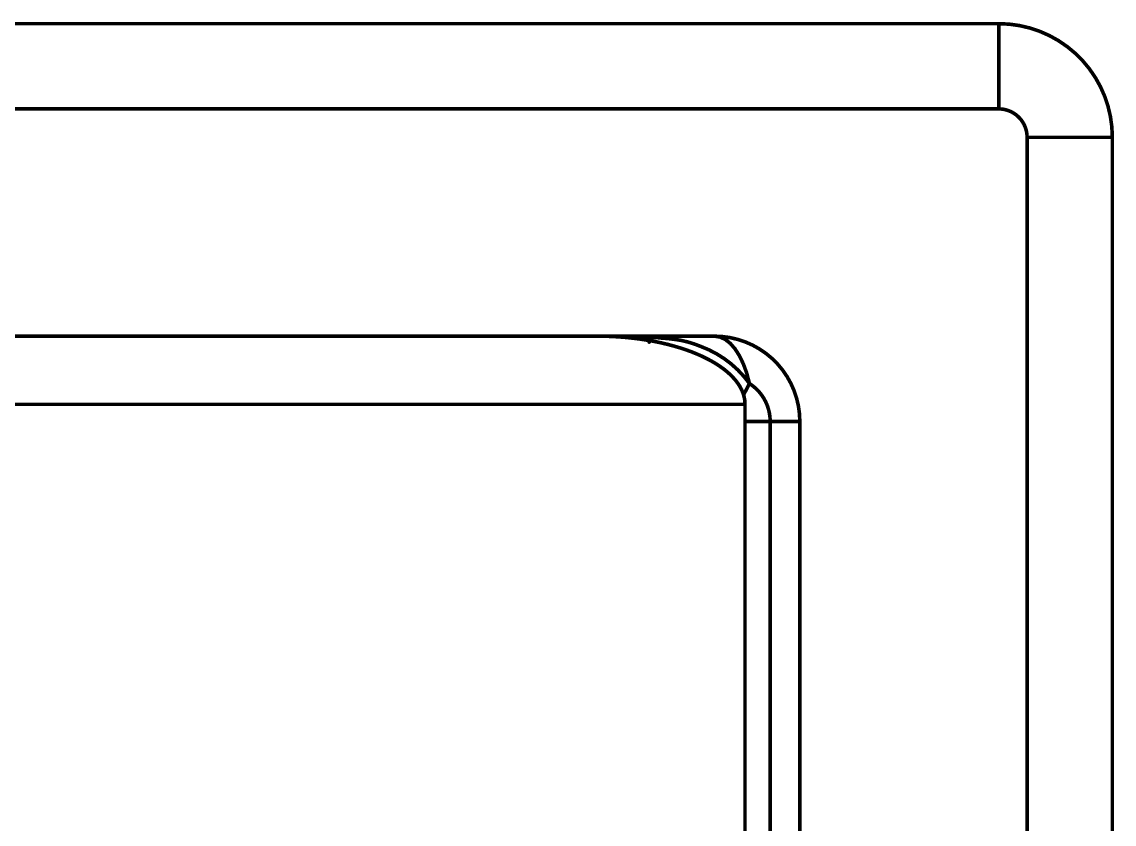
# Model space of a CAD drawing. Header units: inches. Extents: x 0 to 35.2, y -0.7 to 15.9.
# Drawn here: x 31.8054 to 31.9567, y 5.3453 to 5.4565 of the extents above; entities that cross this region are included whole.
import ezdxf

# ---------------------------------------------------------------- set-up
doc = ezdxf.new("R2010")
doc.units = ezdxf.units.IN
doc.header["$MEASUREMENT"] = 0
doc.layers.add('Dimensions', color=6, linetype='Continuous')

msp = doc.modelspace()

# ---------------------------------------------------------------- linework, layer by layer
at = {"layer": 'Dimensions'}
for points in [[(31.32654, 5.45624, 0.0005, 0.0005, 0), (31.94072, 5.45624, 0.0005, 0.0005, 0)], [(31.94072, 5.44443, 0.0005, 0.0005, 0), (31.94072, 5.45624, 0.0005, 0.0005, 0)], [(31.94072, 5.45624, 0.0005, 0.0005, -0.414214), (31.95646, 5.44049, 0.0005, 0.0005, 0)], [(31.32654, 5.44443, 0.0005, 0.0005, 0), (31.94072, 5.44443, 0.0005, 0.0005, 0)], [(31.94072, 5.44443, 0.0005, 0.0005, -0.414214), (31.94465, 5.44049, 0.0005, 0.0005, 0)], [(31.94465, 5.44049, 0.0005, 0.0005, 0), (31.95646, 5.44049, 0.0005, 0.0005, 0)], [(31.94465, 5.23183, 0.0005, 0.0005, 0), (31.94465, 5.44049, 0.0005, 0.0005, 0)], [(31.95646, 5.23183, 0.0005, 0.0005, 0), (31.95646, 5.44049, 0.0005, 0.0005, 0)], [(31.77944, 5.41293, 0.0005, 0.0005, 0), (31.88509, 5.41293, 0.0005, 0.0005, 0)], [(31.88509, 5.41293, 0.0005, 0.0005, 0), (31.88541, 5.41293, 0.0005, 0.0005, 0)], [(31.88509, 5.41293, 0.0005, 0.0005, 0), (31.89175, 5.41293, 0.0005, 0.0005, 0)], [(31.88541, 5.41293, 0.0005, 0.0005, 0), (31.88573, 5.41293, 0.0005, 0.0005, 0)], [(31.88573, 5.41293, 0.0005, 0.0005, 0), (31.88605, 5.41292, 0.0005, 0.0005, 0)], [(31.88605, 5.41292, 0.0005, 0.0005, 0), (31.88637, 5.41292, 0.0005, 0.0005, 0)], [(31.88637, 5.41292, 0.0005, 0.0005, 0), (31.88669, 5.41291, 0.0005, 0.0005, 0)], [(31.88669, 5.41291, 0.0005, 0.0005, 0), (31.88701, 5.41289, 0.0005, 0.0005, 0)], [(31.88701, 5.41289, 0.0005, 0.0005, 0), (31.88733, 5.41288, 0.0005, 0.0005, 0)], [(31.88733, 5.41288, 0.0005, 0.0005, 0), (31.88765, 5.41286, 0.0005, 0.0005, 0)], [(31.88765, 5.41286, 0.0005, 0.0005, 0), (31.88797, 5.41284, 0.0005, 0.0005, 0)], [(31.88797, 5.41284, 0.0005, 0.0005, 0), (31.88829, 5.41282, 0.0005, 0.0005, 0)], [(31.88829, 5.41282, 0.0005, 0.0005, 0), (31.88861, 5.41279, 0.0005, 0.0005, 0)], [(31.88861, 5.41279, 0.0005, 0.0005, 0), (31.88892, 5.41277, 0.0005, 0.0005, 0)], [(31.88892, 5.41277, 0.0005, 0.0005, 0), (31.88924, 5.41274, 0.0005, 0.0005, 0)], [(31.88924, 5.41274, 0.0005, 0.0005, 0), (31.88955, 5.41271, 0.0005, 0.0005, 0)], [(31.88955, 5.41271, 0.0005, 0.0005, 0), (31.88987, 5.41267, 0.0005, 0.0005, 0)], [(31.88987, 5.41267, 0.0005, 0.0005, 0), (31.89018, 5.41264, 0.0005, 0.0005, 0)], [(31.89018, 5.41264, 0.0005, 0.0005, 0), (31.89049, 5.4126, 0.0005, 0.0005, 0)], [(31.89049, 5.4126, 0.0005, 0.0005, 0), (31.8908, 5.41256, 0.0005, 0.0005, 0)], [(31.8908, 5.41256, 0.0005, 0.0005, 0), (31.89111, 5.41252, 0.0005, 0.0005, 0)], [(31.89111, 5.41252, 0.0005, 0.0005, 0), (31.89141, 5.41247, 0.0005, 0.0005, 0)], [(31.89141, 5.41247, 0.0005, 0.0005, 0), (31.89172, 5.41242, 0.0005, 0.0005, 0)], [(31.89172, 5.41242, 0.0005, 0.0005, 0), (31.89202, 5.41238, 0.0005, 0.0005, 0)], [(31.89175, 5.41293, 0.0005, 0.0005, 0), (31.8939, 5.41268, 0.0005, 0.0005, 0)], [(31.89175, 5.41293, 0.0005, 0.0005, 0), (31.90134, 5.41293, 0.0005, 0.0005, 0)], [(31.89175, 5.41293, 0.0005, 0.0005, -0.023094), (31.89182, 5.41292, 0.0005, 0.0005, 0)], [(31.89182, 5.41292, 0.0005, 0.0005, -0.06357), (31.89188, 5.4129, 0.0005, 0.0005, 0)], [(31.89188, 5.4129, 0.0005, 0.0005, -0.078237), (31.89195, 5.41285, 0.0005, 0.0005, 0)], [(31.89195, 5.41285, 0.0005, 0.0005, -0.081798), (31.89207, 5.41264, 0.0005, 0.0005, 0)], [(31.89198, 5.41266, 0.0005, 0.0005, 0), (31.8932, 5.41276, 0.0005, 0.0005, 0)], [(31.89202, 5.41238, 0.0005, 0.0005, 0), (31.89232, 5.41232, 0.0005, 0.0005, 0)], [(31.89207, 5.41264, 0.0005, 0.0005, -0.060077), (31.89221, 5.41239, 0.0005, 0.0005, 0)], [(31.89221, 5.41239, 0.0005, 0.0005, -0.028536), (31.8923, 5.41211, 0.0005, 0.0005, 0)], [(31.89232, 5.41232, 0.0005, 0.0005, 0), (31.89262, 5.41227, 0.0005, 0.0005, 0)], [(31.89262, 5.41227, 0.0005, 0.0005, 0), (31.89292, 5.41222, 0.0005, 0.0005, 0)], [(31.89292, 5.41222, 0.0005, 0.0005, 0), (31.89322, 5.41216, 0.0005, 0.0005, 0)], [(31.89322, 5.41216, 0.0005, 0.0005, 0), (31.89351, 5.4121, 0.0005, 0.0005, 0)], [(31.89351, 5.4121, 0.0005, 0.0005, 0), (31.89381, 5.41204, 0.0005, 0.0005, 0)], [(31.89381, 5.41204, 0.0005, 0.0005, 0), (31.8941, 5.41197, 0.0005, 0.0005, 0)], [(31.8939, 5.41268, 0.0005, 0.0005, -0.028554), (31.8967, 5.41235, 0.0005, 0.0005, 0)], [(31.8967, 5.41235, 0.0005, 0.0005, -0.049092), (31.89941, 5.41152, 0.0005, 0.0005, 0)], [(31.90134, 5.41293, 0.0005, 0.0005, 0), (31.90209, 5.41282, 0.0005, 0.0005, 0)], [(31.90134, 5.41293, 0.0005, 0.0005, -0.414214), (31.91316, 5.40112, 0.0005, 0.0005, 0)], [(31.90209, 5.41282, 0.0005, 0.0005, 0), (31.90283, 5.41248, 0.0005, 0.0005, 0)], [(31.90283, 5.41248, 0.0005, 0.0005, 0), (31.90353, 5.41193, 0.0005, 0.0005, 0)], [(31.8941, 5.41197, 0.0005, 0.0005, 0), (31.89438, 5.4119, 0.0005, 0.0005, 0)], [(31.89438, 5.4119, 0.0005, 0.0005, 0), (31.89467, 5.41184, 0.0005, 0.0005, 0)], [(31.89467, 5.41184, 0.0005, 0.0005, 0), (31.89495, 5.41177, 0.0005, 0.0005, 0)], [(31.89495, 5.41177, 0.0005, 0.0005, 0), (31.89523, 5.41169, 0.0005, 0.0005, 0)], [(31.89523, 5.41169, 0.0005, 0.0005, 0), (31.89551, 5.41162, 0.0005, 0.0005, 0)], [(31.89551, 5.41162, 0.0005, 0.0005, 0), (31.89579, 5.41154, 0.0005, 0.0005, 0)], [(31.89579, 5.41154, 0.0005, 0.0005, 0), (31.89606, 5.41146, 0.0005, 0.0005, 0)], [(31.89606, 5.41146, 0.0005, 0.0005, 0), (31.89633, 5.41138, 0.0005, 0.0005, 0)], [(31.89633, 5.41138, 0.0005, 0.0005, 0), (31.8966, 5.4113, 0.0005, 0.0005, 0)], [(31.8966, 5.4113, 0.0005, 0.0005, 0), (31.89686, 5.41122, 0.0005, 0.0005, 0)], [(31.89686, 5.41122, 0.0005, 0.0005, 0), (31.89712, 5.41113, 0.0005, 0.0005, 0)], [(31.89712, 5.41113, 0.0005, 0.0005, 0), (31.89738, 5.41104, 0.0005, 0.0005, 0)], [(31.89738, 5.41104, 0.0005, 0.0005, 0), (31.89764, 5.41095, 0.0005, 0.0005, 0)], [(31.89764, 5.41095, 0.0005, 0.0005, 0), (31.89789, 5.41086, 0.0005, 0.0005, 0)], [(31.89789, 5.41086, 0.0005, 0.0005, 0), (31.89814, 5.41077, 0.0005, 0.0005, 0)], [(31.89814, 5.41077, 0.0005, 0.0005, 0), (31.89839, 5.41067, 0.0005, 0.0005, 0)], [(31.89839, 5.41067, 0.0005, 0.0005, 0), (31.89863, 5.41057, 0.0005, 0.0005, 0)], [(31.89863, 5.41057, 0.0005, 0.0005, 0), (31.89887, 5.41047, 0.0005, 0.0005, 0)], [(31.89941, 5.41152, 0.0005, 0.0005, -0.150977), (31.90618, 5.40637, 0.0005, 0.0005, 0)], [(31.90353, 5.41193, 0.0005, 0.0005, 0), (31.90419, 5.41116, 0.0005, 0.0005, 0)], [(31.90419, 5.41116, 0.0005, 0.0005, 0), (31.9048, 5.4102, 0.0005, 0.0005, 0)], [(31.89887, 5.41047, 0.0005, 0.0005, 0), (31.8991, 5.41037, 0.0005, 0.0005, 0)], [(31.8991, 5.41037, 0.0005, 0.0005, 0), (31.89934, 5.41027, 0.0005, 0.0005, 0)], [(31.89934, 5.41027, 0.0005, 0.0005, 0), (31.89957, 5.41017, 0.0005, 0.0005, 0)], [(31.89957, 5.41017, 0.0005, 0.0005, 0), (31.89979, 5.41006, 0.0005, 0.0005, 0)], [(31.89979, 5.41006, 0.0005, 0.0005, 0), (31.90001, 5.40995, 0.0005, 0.0005, 0)], [(31.90001, 5.40995, 0.0005, 0.0005, 0), (31.90023, 5.40984, 0.0005, 0.0005, 0)], [(31.90023, 5.40984, 0.0005, 0.0005, 0), (31.90045, 5.40973, 0.0005, 0.0005, 0)], [(31.90045, 5.40973, 0.0005, 0.0005, 0), (31.90066, 5.40962, 0.0005, 0.0005, 0)], [(31.90066, 5.40962, 0.0005, 0.0005, 0), (31.90086, 5.40951, 0.0005, 0.0005, 0)], [(31.90086, 5.40951, 0.0005, 0.0005, 0), (31.90107, 5.40939, 0.0005, 0.0005, 0)], [(31.90107, 5.40939, 0.0005, 0.0005, 0), (31.90127, 5.40928, 0.0005, 0.0005, 0)], [(31.90127, 5.40928, 0.0005, 0.0005, 0), (31.90146, 5.40916, 0.0005, 0.0005, 0)], [(31.90146, 5.40916, 0.0005, 0.0005, 0), (31.90165, 5.40904, 0.0005, 0.0005, 0)], [(31.90165, 5.40904, 0.0005, 0.0005, 0), (31.90184, 5.40892, 0.0005, 0.0005, 0)], [(31.9048, 5.4102, 0.0005, 0.0005, 0), (31.90534, 5.40907, 0.0005, 0.0005, 0)], [(31.90534, 5.40907, 0.0005, 0.0005, 0), (31.90581, 5.40779, 0.0005, 0.0005, 0)], [(31.90184, 5.40892, 0.0005, 0.0005, 0), (31.90202, 5.4088, 0.0005, 0.0005, 0)], [(31.90202, 5.4088, 0.0005, 0.0005, 0), (31.9022, 5.40867, 0.0005, 0.0005, 0)], [(31.9022, 5.40867, 0.0005, 0.0005, 0), (31.90238, 5.40855, 0.0005, 0.0005, 0)], [(31.90238, 5.40855, 0.0005, 0.0005, 0), (31.90255, 5.40842, 0.0005, 0.0005, 0)], [(31.90255, 5.40842, 0.0005, 0.0005, 0), (31.90271, 5.4083, 0.0005, 0.0005, 0)], [(31.90271, 5.4083, 0.0005, 0.0005, 0), (31.90287, 5.40817, 0.0005, 0.0005, 0)], [(31.90287, 5.40817, 0.0005, 0.0005, 0), (31.90303, 5.40804, 0.0005, 0.0005, 0)], [(31.90303, 5.40804, 0.0005, 0.0005, 0), (31.90318, 5.40791, 0.0005, 0.0005, 0)], [(31.90318, 5.40791, 0.0005, 0.0005, 0), (31.90333, 5.40778, 0.0005, 0.0005, 0)], [(31.90333, 5.40778, 0.0005, 0.0005, 0), (31.90348, 5.40764, 0.0005, 0.0005, 0)], [(31.90348, 5.40764, 0.0005, 0.0005, 0), (31.90361, 5.40751, 0.0005, 0.0005, 0)], [(31.90361, 5.40751, 0.0005, 0.0005, 0), (31.90375, 5.40737, 0.0005, 0.0005, 0)], [(31.90581, 5.40779, 0.0005, 0.0005, 0), (31.90618, 5.40637, 0.0005, 0.0005, 0)], [(31.90375, 5.40737, 0.0005, 0.0005, 0), (31.90388, 5.40724, 0.0005, 0.0005, 0)], [(31.90388, 5.40724, 0.0005, 0.0005, 0), (31.904, 5.4071, 0.0005, 0.0005, 0)], [(31.904, 5.4071, 0.0005, 0.0005, 0), (31.90413, 5.40696, 0.0005, 0.0005, 0)], [(31.90413, 5.40696, 0.0005, 0.0005, 0), (31.90424, 5.40683, 0.0005, 0.0005, 0)], [(31.90424, 5.40683, 0.0005, 0.0005, 0), (31.90435, 5.40669, 0.0005, 0.0005, 0)], [(31.90435, 5.40669, 0.0005, 0.0005, 0), (31.90446, 5.40655, 0.0005, 0.0005, 0)], [(31.90446, 5.40655, 0.0005, 0.0005, 0), (31.90456, 5.40641, 0.0005, 0.0005, 0)], [(31.90456, 5.40641, 0.0005, 0.0005, 0), (31.90466, 5.40626, 0.0005, 0.0005, 0)], [(31.90466, 5.40626, 0.0005, 0.0005, 0), (31.90475, 5.40612, 0.0005, 0.0005, 0)], [(31.90475, 5.40612, 0.0005, 0.0005, 0), (31.90484, 5.40598, 0.0005, 0.0005, 0)], [(31.90484, 5.40598, 0.0005, 0.0005, 0), (31.90492, 5.40584, 0.0005, 0.0005, 0)], [(31.90618, 5.40637, 0.0005, 0.0005, -0.011134), (31.90536, 5.40482, 0.0005, 0.0005, 0)], [(31.90618, 5.40637, 0.0005, 0.0005, -0.256613), (31.90905, 5.40112, 0.0005, 0.0005, 0)], [(31.90492, 5.40584, 0.0005, 0.0005, 0), (31.905, 5.40569, 0.0005, 0.0005, 0)], [(31.905, 5.40569, 0.0005, 0.0005, 0), (31.90507, 5.40555, 0.0005, 0.0005, 0)], [(31.90507, 5.40555, 0.0005, 0.0005, 0), (31.90514, 5.4054, 0.0005, 0.0005, 0)], [(31.90514, 5.4054, 0.0005, 0.0005, 0), (31.9052, 5.40526, 0.0005, 0.0005, 0)], [(31.9052, 5.40526, 0.0005, 0.0005, 0), (31.90526, 5.40511, 0.0005, 0.0005, 0)], [(31.90526, 5.40511, 0.0005, 0.0005, 0), (31.90531, 5.40496, 0.0005, 0.0005, 0)], [(31.90531, 5.40496, 0.0005, 0.0005, 0), (31.90536, 5.40482, 0.0005, 0.0005, 0)], [(31.90536, 5.40482, 0.0005, 0.0005, 0), (31.9054, 5.40467, 0.0005, 0.0005, 0)], [(31.9054, 5.40467, 0.0005, 0.0005, 0), (31.90544, 5.40452, 0.0005, 0.0005, 0)], [(31.90544, 5.40452, 0.0005, 0.0005, 0), (31.90547, 5.40437, 0.0005, 0.0005, 0)], [(31.78368, 5.40349, 0.0005, 0.0005, 0), (31.90556, 5.40349, 0.0005, 0.0005, 0)], [(31.90547, 5.40437, 0.0005, 0.0005, 0), (31.9055, 5.40423, 0.0005, 0.0005, 0)], [(31.9055, 5.40423, 0.0005, 0.0005, 0), (31.90552, 5.40408, 0.0005, 0.0005, 0)], [(31.90552, 5.40408, 0.0005, 0.0005, 0), (31.90554, 5.40393, 0.0005, 0.0005, 0)], [(31.90554, 5.40393, 0.0005, 0.0005, 0), (31.90555, 5.40378, 0.0005, 0.0005, 0)], [(31.90555, 5.40378, 0.0005, 0.0005, 0), (31.90556, 5.40363, 0.0005, 0.0005, 0)], [(31.90556, 5.40363, 0.0005, 0.0005, 0), (31.90556, 5.40349, 0.0005, 0.0005, 0)], [(31.90556, 5.40112, 0.0005, 0.0005, 0), (31.90556, 5.40349, 0.0005, 0.0005, 0)], [(31.90556, 5.2712, 0.0005, 0.0005, 0), (31.90556, 5.40112, 0.0005, 0.0005, 0)], [(31.90556, 5.40112, 0.0005, 0.0005, 0), (31.90905, 5.40112, 0.0005, 0.0005, 0)], [(31.90905, 5.2712, 0.0005, 0.0005, 0), (31.90905, 5.40112, 0.0005, 0.0005, 0)], [(31.90905, 5.40112, 0.0005, 0.0005, 0), (31.91316, 5.40112, 0.0005, 0.0005, 0)], [(31.91316, 5.2712, 0.0005, 0.0005, 0), (31.91316, 5.40112, 0.0005, 0.0005, 0)]]:
    msp.add_lwpolyline(points, format="xyseb", dxfattribs=at)
for points in [[(31.94059, 5.45624, 0.00025, 0.00025, 1), (31.94084, 5.45624, 0.00025, 0.00025, 1)], [(31.94059, 5.45624, 0.00025, 0.00025, 1), (31.94084, 5.45624, 0.00025, 0.00025, 1)], [(31.94059, 5.45624, 0.00025, 0.00025, 1), (31.94084, 5.45624, 0.00025, 0.00025, 1)], [(31.94059, 5.44443, 0.00025, 0.00025, 1), (31.94084, 5.44443, 0.00025, 0.00025, 1)], [(31.94059, 5.44443, 0.00025, 0.00025, 1), (31.94084, 5.44443, 0.00025, 0.00025, 1)], [(31.94059, 5.44443, 0.00025, 0.00025, 1), (31.94084, 5.44443, 0.00025, 0.00025, 1)], [(31.94453, 5.44049, 0.00025, 0.00025, 1), (31.94478, 5.44049, 0.00025, 0.00025, 1)], [(31.94453, 5.44049, 0.00025, 0.00025, 1), (31.94478, 5.44049, 0.00025, 0.00025, 1)], [(31.94453, 5.44049, 0.00025, 0.00025, 1), (31.94478, 5.44049, 0.00025, 0.00025, 1)], [(31.95634, 5.44049, 0.00025, 0.00025, 1), (31.95659, 5.44049, 0.00025, 0.00025, 1)], [(31.95634, 5.44049, 0.00025, 0.00025, 1), (31.95659, 5.44049, 0.00025, 0.00025, 1)], [(31.95634, 5.44049, 0.00025, 0.00025, 1), (31.95659, 5.44049, 0.00025, 0.00025, 1)], [(31.88496, 5.41293, 0.00025, 0.00025, 1), (31.88521, 5.41293, 0.00025, 0.00025, 1)], [(31.88496, 5.41293, 0.00025, 0.00025, 1), (31.88521, 5.41293, 0.00025, 0.00025, 1)], [(31.88496, 5.41293, 0.00025, 0.00025, 1), (31.88521, 5.41293, 0.00025, 0.00025, 1)], [(31.88528, 5.41293, 0.00025, 0.00025, 1), (31.88553, 5.41293, 0.00025, 0.00025, 1)], [(31.88528, 5.41293, 0.00025, 0.00025, 1), (31.88553, 5.41293, 0.00025, 0.00025, 1)], [(31.8856, 5.41293, 0.00025, 0.00025, 1), (31.88585, 5.41293, 0.00025, 0.00025, 1)], [(31.8856, 5.41293, 0.00025, 0.00025, 1), (31.88585, 5.41293, 0.00025, 0.00025, 1)], [(31.88593, 5.41292, 0.00025, 0.00025, 1), (31.88618, 5.41292, 0.00025, 0.00025, 1)], [(31.88593, 5.41292, 0.00025, 0.00025, 1), (31.88618, 5.41292, 0.00025, 0.00025, 1)], [(31.88625, 5.41292, 0.00025, 0.00025, 1), (31.8865, 5.41292, 0.00025, 0.00025, 1)], [(31.88625, 5.41292, 0.00025, 0.00025, 1), (31.8865, 5.41292, 0.00025, 0.00025, 1)], [(31.88657, 5.41291, 0.00025, 0.00025, 1), (31.88682, 5.41291, 0.00025, 0.00025, 1)], [(31.88657, 5.41291, 0.00025, 0.00025, 1), (31.88682, 5.41291, 0.00025, 0.00025, 1)], [(31.88689, 5.41289, 0.00025, 0.00025, 1), (31.88714, 5.41289, 0.00025, 0.00025, 1)], [(31.88689, 5.41289, 0.00025, 0.00025, 1), (31.88714, 5.41289, 0.00025, 0.00025, 1)], [(31.88721, 5.41288, 0.00025, 0.00025, 1), (31.88746, 5.41288, 0.00025, 0.00025, 1)], [(31.88721, 5.41288, 0.00025, 0.00025, 1), (31.88746, 5.41288, 0.00025, 0.00025, 1)], [(31.88753, 5.41286, 0.00025, 0.00025, 1), (31.88778, 5.41286, 0.00025, 0.00025, 1)], [(31.88753, 5.41286, 0.00025, 0.00025, 1), (31.88778, 5.41286, 0.00025, 0.00025, 1)], [(31.88785, 5.41284, 0.00025, 0.00025, 1), (31.8881, 5.41284, 0.00025, 0.00025, 1)], [(31.88785, 5.41284, 0.00025, 0.00025, 1), (31.8881, 5.41284, 0.00025, 0.00025, 1)], [(31.88816, 5.41282, 0.00025, 0.00025, 1), (31.88841, 5.41282, 0.00025, 0.00025, 1)], [(31.88816, 5.41282, 0.00025, 0.00025, 1), (31.88841, 5.41282, 0.00025, 0.00025, 1)], [(31.88848, 5.41279, 0.00025, 0.00025, 1), (31.88873, 5.41279, 0.00025, 0.00025, 1)], [(31.88848, 5.41279, 0.00025, 0.00025, 1), (31.88873, 5.41279, 0.00025, 0.00025, 1)], [(31.8888, 5.41277, 0.00025, 0.00025, 1), (31.88905, 5.41277, 0.00025, 0.00025, 1)], [(31.8888, 5.41277, 0.00025, 0.00025, 1), (31.88905, 5.41277, 0.00025, 0.00025, 1)], [(31.88911, 5.41274, 0.00025, 0.00025, 1), (31.88936, 5.41274, 0.00025, 0.00025, 1)], [(31.88911, 5.41274, 0.00025, 0.00025, 1), (31.88936, 5.41274, 0.00025, 0.00025, 1)], [(31.88943, 5.41271, 0.00025, 0.00025, 1), (31.88968, 5.41271, 0.00025, 0.00025, 1)], [(31.88943, 5.41271, 0.00025, 0.00025, 1), (31.88968, 5.41271, 0.00025, 0.00025, 1)], [(31.88974, 5.41267, 0.00025, 0.00025, 1), (31.88999, 5.41267, 0.00025, 0.00025, 1)], [(31.88974, 5.41267, 0.00025, 0.00025, 1), (31.88999, 5.41267, 0.00025, 0.00025, 1)], [(31.89005, 5.41264, 0.00025, 0.00025, 1), (31.8903, 5.41264, 0.00025, 0.00025, 1)], [(31.89005, 5.41264, 0.00025, 0.00025, 1), (31.8903, 5.41264, 0.00025, 0.00025, 1)], [(31.89036, 5.4126, 0.00025, 0.00025, 1), (31.89061, 5.4126, 0.00025, 0.00025, 1)], [(31.89036, 5.4126, 0.00025, 0.00025, 1), (31.89061, 5.4126, 0.00025, 0.00025, 1)], [(31.89067, 5.41256, 0.00025, 0.00025, 1), (31.89092, 5.41256, 0.00025, 0.00025, 1)], [(31.89067, 5.41256, 0.00025, 0.00025, 1), (31.89092, 5.41256, 0.00025, 0.00025, 1)], [(31.89098, 5.41252, 0.00025, 0.00025, 1), (31.89123, 5.41252, 0.00025, 0.00025, 1)], [(31.89098, 5.41252, 0.00025, 0.00025, 1), (31.89123, 5.41252, 0.00025, 0.00025, 1)], [(31.89129, 5.41247, 0.00025, 0.00025, 1), (31.89154, 5.41247, 0.00025, 0.00025, 1)], [(31.89129, 5.41247, 0.00025, 0.00025, 1), (31.89154, 5.41247, 0.00025, 0.00025, 1)], [(31.89159, 5.41242, 0.00025, 0.00025, 1), (31.89184, 5.41242, 0.00025, 0.00025, 1)], [(31.89159, 5.41242, 0.00025, 0.00025, 1), (31.89184, 5.41242, 0.00025, 0.00025, 1)], [(31.89163, 5.41293, 0.00025, 0.00025, 1), (31.89188, 5.41293, 0.00025, 0.00025, 1)], [(31.89163, 5.41293, 0.00025, 0.00025, 1), (31.89188, 5.41293, 0.00025, 0.00025, 1)], [(31.89163, 5.41293, 0.00025, 0.00025, 1), (31.89188, 5.41293, 0.00025, 0.00025, 1)], [(31.89163, 5.41293, 0.00025, 0.00025, 1), (31.89188, 5.41293, 0.00025, 0.00025, 1)], [(31.89169, 5.41292, 0.00025, 0.00025, 1), (31.89194, 5.41292, 0.00025, 0.00025, 1)], [(31.89169, 5.41292, 0.00025, 0.00025, 1), (31.89194, 5.41292, 0.00025, 0.00025, 1)], [(31.89176, 5.4129, 0.00025, 0.00025, 1), (31.89201, 5.4129, 0.00025, 0.00025, 1)], [(31.89176, 5.4129, 0.00025, 0.00025, 1), (31.89201, 5.4129, 0.00025, 0.00025, 1)], [(31.89182, 5.41285, 0.00025, 0.00025, 1), (31.89207, 5.41285, 0.00025, 0.00025, 1)], [(31.89182, 5.41285, 0.00025, 0.00025, 1), (31.89207, 5.41285, 0.00025, 0.00025, 1)], [(31.89185, 5.41266, 0.00025, 0.00025, 1), (31.8921, 5.41266, 0.00025, 0.00025, 1)], [(31.8919, 5.41238, 0.00025, 0.00025, 1), (31.89215, 5.41238, 0.00025, 0.00025, 1)], [(31.8919, 5.41238, 0.00025, 0.00025, 1), (31.89215, 5.41238, 0.00025, 0.00025, 1)], [(31.89194, 5.41264, 0.00025, 0.00025, 1), (31.89219, 5.41264, 0.00025, 0.00025, 1)], [(31.89194, 5.41264, 0.00025, 0.00025, 1), (31.89219, 5.41264, 0.00025, 0.00025, 1)], [(31.89208, 5.41239, 0.00025, 0.00025, 1), (31.89233, 5.41239, 0.00025, 0.00025, 1)], [(31.89209, 5.41239, 0.00025, 0.00025, 1), (31.89233, 5.41239, 0.00025, 0.00025, 1)], [(31.89217, 5.41211, 0.00025, 0.00025, 1), (31.89242, 5.41211, 0.00025, 0.00025, 1)], [(31.8922, 5.41232, 0.00025, 0.00025, 1), (31.89245, 5.41232, 0.00025, 0.00025, 1)], [(31.8922, 5.41232, 0.00025, 0.00025, 1), (31.89245, 5.41232, 0.00025, 0.00025, 1)], [(31.8925, 5.41227, 0.00025, 0.00025, 1), (31.89275, 5.41227, 0.00025, 0.00025, 1)], [(31.8925, 5.41227, 0.00025, 0.00025, 1), (31.89275, 5.41227, 0.00025, 0.00025, 1)], [(31.8928, 5.41222, 0.00025, 0.00025, 1), (31.89305, 5.41222, 0.00025, 0.00025, 1)], [(31.8928, 5.41222, 0.00025, 0.00025, 1), (31.89305, 5.41222, 0.00025, 0.00025, 1)], [(31.89307, 5.41276, 0.00025, 0.00025, 1), (31.89332, 5.41276, 0.00025, 0.00025, 1)], [(31.89309, 5.41216, 0.00025, 0.00025, 1), (31.89334, 5.41216, 0.00025, 0.00025, 1)], [(31.89309, 5.41216, 0.00025, 0.00025, 1), (31.89334, 5.41216, 0.00025, 0.00025, 1)], [(31.89339, 5.4121, 0.00025, 0.00025, 1), (31.89364, 5.4121, 0.00025, 0.00025, 1)], [(31.89339, 5.4121, 0.00025, 0.00025, 1), (31.89364, 5.4121, 0.00025, 0.00025, 1)], [(31.89368, 5.41204, 0.00025, 0.00025, 1), (31.89393, 5.41204, 0.00025, 0.00025, 1)], [(31.89368, 5.41204, 0.00025, 0.00025, 1), (31.89393, 5.41204, 0.00025, 0.00025, 1)], [(31.89377, 5.41268, 0.00025, 0.00025, 1), (31.89402, 5.41268, 0.00025, 0.00025, 1)], [(31.89377, 5.41268, 0.00025, 0.00025, 1), (31.89402, 5.41268, 0.00025, 0.00025, 1)], [(31.89657, 5.41235, 0.00025, 0.00025, 1), (31.89682, 5.41235, 0.00025, 0.00025, 1)], [(31.89657, 5.41235, 0.00025, 0.00025, 1), (31.89682, 5.41235, 0.00025, 0.00025, 1)], [(31.90122, 5.41293, 0.00025, 0.00025, 1), (31.90147, 5.41293, 0.00025, 0.00025, 1)], [(31.90122, 5.41293, 0.00025, 0.00025, 1), (31.90147, 5.41293, 0.00025, 0.00025, 1)], [(31.90122, 5.41293, 0.00025, 0.00025, 1), (31.90147, 5.41293, 0.00025, 0.00025, 1)], [(31.90197, 5.41282, 0.00025, 0.00025, 1), (31.90222, 5.41282, 0.00025, 0.00025, 1)], [(31.90197, 5.41282, 0.00025, 0.00025, 1), (31.90222, 5.41282, 0.00025, 0.00025, 1)], [(31.9027, 5.41248, 0.00025, 0.00025, 1), (31.90295, 5.41248, 0.00025, 0.00025, 1)], [(31.9027, 5.41248, 0.00025, 0.00025, 1), (31.90295, 5.41248, 0.00025, 0.00025, 1)], [(31.89397, 5.41197, 0.00025, 0.00025, 1), (31.89422, 5.41197, 0.00025, 0.00025, 1)], [(31.89397, 5.41197, 0.00025, 0.00025, 1), (31.89422, 5.41197, 0.00025, 0.00025, 1)], [(31.89426, 5.4119, 0.00025, 0.00025, 1), (31.89451, 5.4119, 0.00025, 0.00025, 1)], [(31.89426, 5.4119, 0.00025, 0.00025, 1), (31.89451, 5.4119, 0.00025, 0.00025, 1)], [(31.89454, 5.41184, 0.00025, 0.00025, 1), (31.89479, 5.41184, 0.00025, 0.00025, 1)], [(31.89454, 5.41184, 0.00025, 0.00025, 1), (31.89479, 5.41184, 0.00025, 0.00025, 1)], [(31.89483, 5.41177, 0.00025, 0.00025, 1), (31.89508, 5.41177, 0.00025, 0.00025, 1)], [(31.89483, 5.41177, 0.00025, 0.00025, 1), (31.89508, 5.41177, 0.00025, 0.00025, 1)], [(31.89511, 5.41169, 0.00025, 0.00025, 1), (31.89536, 5.41169, 0.00025, 0.00025, 1)], [(31.89511, 5.41169, 0.00025, 0.00025, 1), (31.89536, 5.41169, 0.00025, 0.00025, 1)], [(31.89539, 5.41162, 0.00025, 0.00025, 1), (31.89564, 5.41162, 0.00025, 0.00025, 1)], [(31.89539, 5.41162, 0.00025, 0.00025, 1), (31.89564, 5.41162, 0.00025, 0.00025, 1)], [(31.89566, 5.41154, 0.00025, 0.00025, 1), (31.89591, 5.41154, 0.00025, 0.00025, 1)], [(31.89566, 5.41154, 0.00025, 0.00025, 1), (31.89591, 5.41154, 0.00025, 0.00025, 1)], [(31.89593, 5.41146, 0.00025, 0.00025, 1), (31.89618, 5.41146, 0.00025, 0.00025, 1)], [(31.89593, 5.41146, 0.00025, 0.00025, 1), (31.89618, 5.41146, 0.00025, 0.00025, 1)], [(31.8962, 5.41138, 0.00025, 0.00025, 1), (31.89645, 5.41138, 0.00025, 0.00025, 1)], [(31.8962, 5.41138, 0.00025, 0.00025, 1), (31.89645, 5.41138, 0.00025, 0.00025, 1)], [(31.89647, 5.4113, 0.00025, 0.00025, 1), (31.89672, 5.4113, 0.00025, 0.00025, 1)], [(31.89647, 5.4113, 0.00025, 0.00025, 1), (31.89672, 5.4113, 0.00025, 0.00025, 1)], [(31.89674, 5.41122, 0.00025, 0.00025, 1), (31.89699, 5.41122, 0.00025, 0.00025, 1)], [(31.89674, 5.41122, 0.00025, 0.00025, 1), (31.89699, 5.41122, 0.00025, 0.00025, 1)], [(31.897, 5.41113, 0.00025, 0.00025, 1), (31.89725, 5.41113, 0.00025, 0.00025, 1)], [(31.897, 5.41113, 0.00025, 0.00025, 1), (31.89725, 5.41113, 0.00025, 0.00025, 1)], [(31.89726, 5.41104, 0.00025, 0.00025, 1), (31.89751, 5.41104, 0.00025, 0.00025, 1)], [(31.89726, 5.41104, 0.00025, 0.00025, 1), (31.89751, 5.41104, 0.00025, 0.00025, 1)], [(31.89751, 5.41095, 0.00025, 0.00025, 1), (31.89776, 5.41095, 0.00025, 0.00025, 1)], [(31.89751, 5.41095, 0.00025, 0.00025, 1), (31.89776, 5.41095, 0.00025, 0.00025, 1)], [(31.89776, 5.41086, 0.00025, 0.00025, 1), (31.89801, 5.41086, 0.00025, 0.00025, 1)], [(31.89776, 5.41086, 0.00025, 0.00025, 1), (31.89801, 5.41086, 0.00025, 0.00025, 1)], [(31.89801, 5.41077, 0.00025, 0.00025, 1), (31.89826, 5.41077, 0.00025, 0.00025, 1)], [(31.89801, 5.41077, 0.00025, 0.00025, 1), (31.89826, 5.41077, 0.00025, 0.00025, 1)], [(31.89826, 5.41067, 0.00025, 0.00025, 1), (31.89851, 5.41067, 0.00025, 0.00025, 1)], [(31.89826, 5.41067, 0.00025, 0.00025, 1), (31.89851, 5.41067, 0.00025, 0.00025, 1)], [(31.8985, 5.41057, 0.00025, 0.00025, 1), (31.89875, 5.41057, 0.00025, 0.00025, 1)], [(31.8985, 5.41057, 0.00025, 0.00025, 1), (31.89875, 5.41057, 0.00025, 0.00025, 1)], [(31.89928, 5.41152, 0.00025, 0.00025, 1), (31.89953, 5.41152, 0.00025, 0.00025, 1)], [(31.89928, 5.41152, 0.00025, 0.00025, 1), (31.89953, 5.41152, 0.00025, 0.00025, 1)], [(31.9034, 5.41193, 0.00025, 0.00025, 1), (31.90365, 5.41193, 0.00025, 0.00025, 1)], [(31.9034, 5.41193, 0.00025, 0.00025, 1), (31.90365, 5.41193, 0.00025, 0.00025, 1)], [(31.90407, 5.41116, 0.00025, 0.00025, 1), (31.90432, 5.41116, 0.00025, 0.00025, 1)], [(31.90407, 5.41116, 0.00025, 0.00025, 1), (31.90432, 5.41116, 0.00025, 0.00025, 1)], [(31.89874, 5.41047, 0.00025, 0.00025, 1), (31.89899, 5.41047, 0.00025, 0.00025, 1)], [(31.89874, 5.41047, 0.00025, 0.00025, 1), (31.89899, 5.41047, 0.00025, 0.00025, 1)], [(31.89898, 5.41037, 0.00025, 0.00025, 1), (31.89923, 5.41037, 0.00025, 0.00025, 1)], [(31.89898, 5.41037, 0.00025, 0.00025, 1), (31.89923, 5.41037, 0.00025, 0.00025, 1)], [(31.89921, 5.41027, 0.00025, 0.00025, 1), (31.89946, 5.41027, 0.00025, 0.00025, 1)], [(31.89921, 5.41027, 0.00025, 0.00025, 1), (31.89946, 5.41027, 0.00025, 0.00025, 1)], [(31.89944, 5.41017, 0.00025, 0.00025, 1), (31.89969, 5.41017, 0.00025, 0.00025, 1)], [(31.89944, 5.41017, 0.00025, 0.00025, 1), (31.89969, 5.41017, 0.00025, 0.00025, 1)], [(31.89967, 5.41006, 0.00025, 0.00025, 1), (31.89992, 5.41006, 0.00025, 0.00025, 1)], [(31.89967, 5.41006, 0.00025, 0.00025, 1), (31.89992, 5.41006, 0.00025, 0.00025, 1)], [(31.89989, 5.40995, 0.00025, 0.00025, 1), (31.90014, 5.40995, 0.00025, 0.00025, 1)], [(31.89989, 5.40995, 0.00025, 0.00025, 1), (31.90014, 5.40995, 0.00025, 0.00025, 1)], [(31.90011, 5.40984, 0.00025, 0.00025, 1), (31.90036, 5.40984, 0.00025, 0.00025, 1)], [(31.90011, 5.40984, 0.00025, 0.00025, 1), (31.90036, 5.40984, 0.00025, 0.00025, 1)], [(31.90032, 5.40973, 0.00025, 0.00025, 1), (31.90057, 5.40973, 0.00025, 0.00025, 1)], [(31.90032, 5.40973, 0.00025, 0.00025, 1), (31.90057, 5.40973, 0.00025, 0.00025, 1)], [(31.90053, 5.40962, 0.00025, 0.00025, 1), (31.90078, 5.40962, 0.00025, 0.00025, 1)], [(31.90053, 5.40962, 0.00025, 0.00025, 1), (31.90078, 5.40962, 0.00025, 0.00025, 1)], [(31.90074, 5.40951, 0.00025, 0.00025, 1), (31.90099, 5.40951, 0.00025, 0.00025, 1)], [(31.90074, 5.40951, 0.00025, 0.00025, 1), (31.90099, 5.40951, 0.00025, 0.00025, 1)], [(31.90094, 5.40939, 0.00025, 0.00025, 1), (31.90119, 5.40939, 0.00025, 0.00025, 1)], [(31.90094, 5.40939, 0.00025, 0.00025, 1), (31.90119, 5.40939, 0.00025, 0.00025, 1)], [(31.90114, 5.40928, 0.00025, 0.00025, 1), (31.90139, 5.40928, 0.00025, 0.00025, 1)], [(31.90114, 5.40928, 0.00025, 0.00025, 1), (31.90139, 5.40928, 0.00025, 0.00025, 1)], [(31.90134, 5.40916, 0.00025, 0.00025, 1), (31.90159, 5.40916, 0.00025, 0.00025, 1)], [(31.90134, 5.40916, 0.00025, 0.00025, 1), (31.90159, 5.40916, 0.00025, 0.00025, 1)], [(31.90153, 5.40904, 0.00025, 0.00025, 1), (31.90178, 5.40904, 0.00025, 0.00025, 1)], [(31.90153, 5.40904, 0.00025, 0.00025, 1), (31.90178, 5.40904, 0.00025, 0.00025, 1)], [(31.90467, 5.4102, 0.00025, 0.00025, 1), (31.90492, 5.4102, 0.00025, 0.00025, 1)], [(31.90467, 5.4102, 0.00025, 0.00025, 1), (31.90492, 5.4102, 0.00025, 0.00025, 1)], [(31.90522, 5.40907, 0.00025, 0.00025, 1), (31.90547, 5.40907, 0.00025, 0.00025, 1)], [(31.90522, 5.40907, 0.00025, 0.00025, 1), (31.90547, 5.40907, 0.00025, 0.00025, 1)], [(31.90171, 5.40892, 0.00025, 0.00025, 1), (31.90196, 5.40892, 0.00025, 0.00025, 1)], [(31.90171, 5.40892, 0.00025, 0.00025, 1), (31.90196, 5.40892, 0.00025, 0.00025, 1)], [(31.9019, 5.4088, 0.00025, 0.00025, 1), (31.90215, 5.4088, 0.00025, 0.00025, 1)], [(31.9019, 5.4088, 0.00025, 0.00025, 1), (31.90215, 5.4088, 0.00025, 0.00025, 1)], [(31.90208, 5.40867, 0.00025, 0.00025, 1), (31.90233, 5.40867, 0.00025, 0.00025, 1)], [(31.90208, 5.40867, 0.00025, 0.00025, 1), (31.90233, 5.40867, 0.00025, 0.00025, 1)], [(31.90225, 5.40855, 0.00025, 0.00025, 1), (31.9025, 5.40855, 0.00025, 0.00025, 1)], [(31.90225, 5.40855, 0.00025, 0.00025, 1), (31.9025, 5.40855, 0.00025, 0.00025, 1)], [(31.90242, 5.40842, 0.00025, 0.00025, 1), (31.90267, 5.40842, 0.00025, 0.00025, 1)], [(31.90242, 5.40842, 0.00025, 0.00025, 1), (31.90267, 5.40842, 0.00025, 0.00025, 1)], [(31.90259, 5.4083, 0.00025, 0.00025, 1), (31.90284, 5.4083, 0.00025, 0.00025, 1)], [(31.90259, 5.4083, 0.00025, 0.00025, 1), (31.90284, 5.4083, 0.00025, 0.00025, 1)], [(31.90275, 5.40817, 0.00025, 0.00025, 1), (31.903, 5.40817, 0.00025, 0.00025, 1)], [(31.90275, 5.40817, 0.00025, 0.00025, 1), (31.903, 5.40817, 0.00025, 0.00025, 1)], [(31.90291, 5.40804, 0.00025, 0.00025, 1), (31.90316, 5.40804, 0.00025, 0.00025, 1)], [(31.90291, 5.40804, 0.00025, 0.00025, 1), (31.90316, 5.40804, 0.00025, 0.00025, 1)], [(31.90306, 5.40791, 0.00025, 0.00025, 1), (31.90331, 5.40791, 0.00025, 0.00025, 1)], [(31.90306, 5.40791, 0.00025, 0.00025, 1), (31.90331, 5.40791, 0.00025, 0.00025, 1)], [(31.90321, 5.40778, 0.00025, 0.00025, 1), (31.90346, 5.40778, 0.00025, 0.00025, 1)], [(31.90321, 5.40778, 0.00025, 0.00025, 1), (31.90346, 5.40778, 0.00025, 0.00025, 1)], [(31.90335, 5.40764, 0.00025, 0.00025, 1), (31.9036, 5.40764, 0.00025, 0.00025, 1)], [(31.90335, 5.40764, 0.00025, 0.00025, 1), (31.9036, 5.40764, 0.00025, 0.00025, 1)], [(31.90349, 5.40751, 0.00025, 0.00025, 1), (31.90374, 5.40751, 0.00025, 0.00025, 1)], [(31.90349, 5.40751, 0.00025, 0.00025, 1), (31.90374, 5.40751, 0.00025, 0.00025, 1)], [(31.90568, 5.40779, 0.00025, 0.00025, 1), (31.90593, 5.40779, 0.00025, 0.00025, 1)], [(31.90568, 5.40779, 0.00025, 0.00025, 1), (31.90593, 5.40779, 0.00025, 0.00025, 1)], [(31.90362, 5.40737, 0.00025, 0.00025, 1), (31.90387, 5.40737, 0.00025, 0.00025, 1)], [(31.90362, 5.40737, 0.00025, 0.00025, 1), (31.90387, 5.40737, 0.00025, 0.00025, 1)], [(31.90375, 5.40724, 0.00025, 0.00025, 1), (31.904, 5.40724, 0.00025, 0.00025, 1)], [(31.90375, 5.40724, 0.00025, 0.00025, 1), (31.904, 5.40724, 0.00025, 0.00025, 1)], [(31.90388, 5.4071, 0.00025, 0.00025, 1), (31.90413, 5.4071, 0.00025, 0.00025, 1)], [(31.90388, 5.4071, 0.00025, 0.00025, 1), (31.90413, 5.4071, 0.00025, 0.00025, 1)], [(31.904, 5.40696, 0.00025, 0.00025, 1), (31.90425, 5.40696, 0.00025, 0.00025, 1)], [(31.904, 5.40696, 0.00025, 0.00025, 1), (31.90425, 5.40696, 0.00025, 0.00025, 1)], [(31.90412, 5.40683, 0.00025, 0.00025, 1), (31.90437, 5.40683, 0.00025, 0.00025, 1)], [(31.90412, 5.40683, 0.00025, 0.00025, 1), (31.90437, 5.40683, 0.00025, 0.00025, 1)], [(31.90423, 5.40669, 0.00025, 0.00025, 1), (31.90448, 5.40669, 0.00025, 0.00025, 1)], [(31.90423, 5.40669, 0.00025, 0.00025, 1), (31.90448, 5.40669, 0.00025, 0.00025, 1)], [(31.90433, 5.40655, 0.00025, 0.00025, 1), (31.90458, 5.40655, 0.00025, 0.00025, 1)], [(31.90433, 5.40655, 0.00025, 0.00025, 1), (31.90458, 5.40655, 0.00025, 0.00025, 1)], [(31.90444, 5.40641, 0.00025, 0.00025, 1), (31.90469, 5.40641, 0.00025, 0.00025, 1)], [(31.90444, 5.40641, 0.00025, 0.00025, 1), (31.90469, 5.40641, 0.00025, 0.00025, 1)], [(31.90453, 5.40626, 0.00025, 0.00025, 1), (31.90478, 5.40626, 0.00025, 0.00025, 1)], [(31.90453, 5.40626, 0.00025, 0.00025, 1), (31.90478, 5.40626, 0.00025, 0.00025, 1)], [(31.90463, 5.40612, 0.00025, 0.00025, 1), (31.90488, 5.40612, 0.00025, 0.00025, 1)], [(31.90463, 5.40612, 0.00025, 0.00025, 1), (31.90488, 5.40612, 0.00025, 0.00025, 1)], [(31.90471, 5.40598, 0.00025, 0.00025, 1), (31.90496, 5.40598, 0.00025, 0.00025, 1)], [(31.90471, 5.40598, 0.00025, 0.00025, 1), (31.90496, 5.40598, 0.00025, 0.00025, 1)], [(31.90606, 5.40637, 0.00025, 0.00025, 1), (31.90631, 5.40637, 0.00025, 0.00025, 1)], [(31.90606, 5.40637, 0.00025, 0.00025, 1), (31.90631, 5.40637, 0.00025, 0.00025, 1)], [(31.90606, 5.40637, 0.00025, 0.00025, 1), (31.90631, 5.40637, 0.00025, 0.00025, 1)], [(31.90606, 5.40637, 0.00025, 0.00025, 1), (31.90631, 5.40637, 0.00025, 0.00025, 1)], [(31.9048, 5.40584, 0.00025, 0.00025, 1), (31.90505, 5.40584, 0.00025, 0.00025, 1)], [(31.9048, 5.40584, 0.00025, 0.00025, 1), (31.90505, 5.40584, 0.00025, 0.00025, 1)], [(31.90487, 5.40569, 0.00025, 0.00025, 1), (31.90512, 5.40569, 0.00025, 0.00025, 1)], [(31.90487, 5.40569, 0.00025, 0.00025, 1), (31.90512, 5.40569, 0.00025, 0.00025, 1)], [(31.90495, 5.40555, 0.00025, 0.00025, 1), (31.9052, 5.40555, 0.00025, 0.00025, 1)], [(31.90495, 5.40555, 0.00025, 0.00025, 1), (31.9052, 5.40555, 0.00025, 0.00025, 1)], [(31.90501, 5.4054, 0.00025, 0.00025, 1), (31.90526, 5.4054, 0.00025, 0.00025, 1)], [(31.90501, 5.4054, 0.00025, 0.00025, 1), (31.90526, 5.4054, 0.00025, 0.00025, 1)], [(31.90508, 5.40526, 0.00025, 0.00025, 1), (31.90533, 5.40526, 0.00025, 0.00025, 1)], [(31.90508, 5.40526, 0.00025, 0.00025, 1), (31.90533, 5.40526, 0.00025, 0.00025, 1)], [(31.90513, 5.40511, 0.00025, 0.00025, 1), (31.90538, 5.40511, 0.00025, 0.00025, 1)], [(31.90513, 5.40511, 0.00025, 0.00025, 1), (31.90538, 5.40511, 0.00025, 0.00025, 1)], [(31.90519, 5.40496, 0.00025, 0.00025, 1), (31.90544, 5.40496, 0.00025, 0.00025, 1)], [(31.90519, 5.40496, 0.00025, 0.00025, 1), (31.90544, 5.40496, 0.00025, 0.00025, 1)], [(31.90523, 5.40482, 0.00025, 0.00025, 1), (31.90548, 5.40482, 0.00025, 0.00025, 1)], [(31.90523, 5.40482, 0.00025, 0.00025, 1), (31.90548, 5.40482, 0.00025, 0.00025, 1)], [(31.90523, 5.40482, 0.00025, 0.00025, 1), (31.90548, 5.40482, 0.00025, 0.00025, 1)], [(31.90528, 5.40467, 0.00025, 0.00025, 1), (31.90553, 5.40467, 0.00025, 0.00025, 1)], [(31.90528, 5.40467, 0.00025, 0.00025, 1), (31.90553, 5.40467, 0.00025, 0.00025, 1)], [(31.90531, 5.40452, 0.00025, 0.00025, 1), (31.90556, 5.40452, 0.00025, 0.00025, 1)], [(31.90531, 5.40452, 0.00025, 0.00025, 1), (31.90556, 5.40452, 0.00025, 0.00025, 1)], [(31.90535, 5.40437, 0.00025, 0.00025, 1), (31.9056, 5.40437, 0.00025, 0.00025, 1)], [(31.90535, 5.40437, 0.00025, 0.00025, 1), (31.9056, 5.40437, 0.00025, 0.00025, 1)], [(31.90538, 5.40423, 0.00025, 0.00025, 1), (31.90563, 5.40423, 0.00025, 0.00025, 1)], [(31.90538, 5.40423, 0.00025, 0.00025, 1), (31.90563, 5.40423, 0.00025, 0.00025, 1)], [(31.9054, 5.40408, 0.00025, 0.00025, 1), (31.90565, 5.40408, 0.00025, 0.00025, 1)], [(31.9054, 5.40408, 0.00025, 0.00025, 1), (31.90565, 5.40408, 0.00025, 0.00025, 1)], [(31.90542, 5.40393, 0.00025, 0.00025, 1), (31.90567, 5.40393, 0.00025, 0.00025, 1)], [(31.90542, 5.40393, 0.00025, 0.00025, 1), (31.90567, 5.40393, 0.00025, 0.00025, 1)], [(31.90543, 5.40378, 0.00025, 0.00025, 1), (31.90568, 5.40378, 0.00025, 0.00025, 1)], [(31.90543, 5.40378, 0.00025, 0.00025, 1), (31.90568, 5.40378, 0.00025, 0.00025, 1)], [(31.90544, 5.40363, 0.00025, 0.00025, 1), (31.90569, 5.40363, 0.00025, 0.00025, 1)], [(31.90544, 5.40363, 0.00025, 0.00025, 1), (31.90569, 5.40363, 0.00025, 0.00025, 1)], [(31.90544, 5.40349, 0.00025, 0.00025, 1), (31.90569, 5.40349, 0.00025, 0.00025, 1)], [(31.90544, 5.40349, 0.00025, 0.00025, 1), (31.90569, 5.40349, 0.00025, 0.00025, 1)], [(31.90544, 5.40349, 0.00025, 0.00025, 1), (31.90569, 5.40349, 0.00025, 0.00025, 1)], [(31.90544, 5.40112, 0.00025, 0.00025, 1), (31.90569, 5.40112, 0.00025, 0.00025, 1)], [(31.90544, 5.40112, 0.00025, 0.00025, 1), (31.90569, 5.40112, 0.00025, 0.00025, 1)], [(31.90544, 5.40112, 0.00025, 0.00025, 1), (31.90569, 5.40112, 0.00025, 0.00025, 1)], [(31.90893, 5.40112, 0.00025, 0.00025, 1), (31.90918, 5.40112, 0.00025, 0.00025, 1)], [(31.90893, 5.40112, 0.00025, 0.00025, 1), (31.90918, 5.40112, 0.00025, 0.00025, 1)], [(31.90893, 5.40112, 0.00025, 0.00025, 1), (31.90918, 5.40112, 0.00025, 0.00025, 1)], [(31.90893, 5.40112, 0.00025, 0.00025, 1), (31.90918, 5.40112, 0.00025, 0.00025, 1)], [(31.91303, 5.40112, 0.00025, 0.00025, 1), (31.91328, 5.40112, 0.00025, 0.00025, 1)], [(31.91303, 5.40112, 0.00025, 0.00025, 1), (31.91328, 5.40112, 0.00025, 0.00025, 1)], [(31.91303, 5.40112, 0.00025, 0.00025, 1), (31.91328, 5.40112, 0.00025, 0.00025, 1)]]:
    msp.add_lwpolyline(points, format="xyseb", close=True, dxfattribs=at)

doc.saveas('drawing.dxf')
